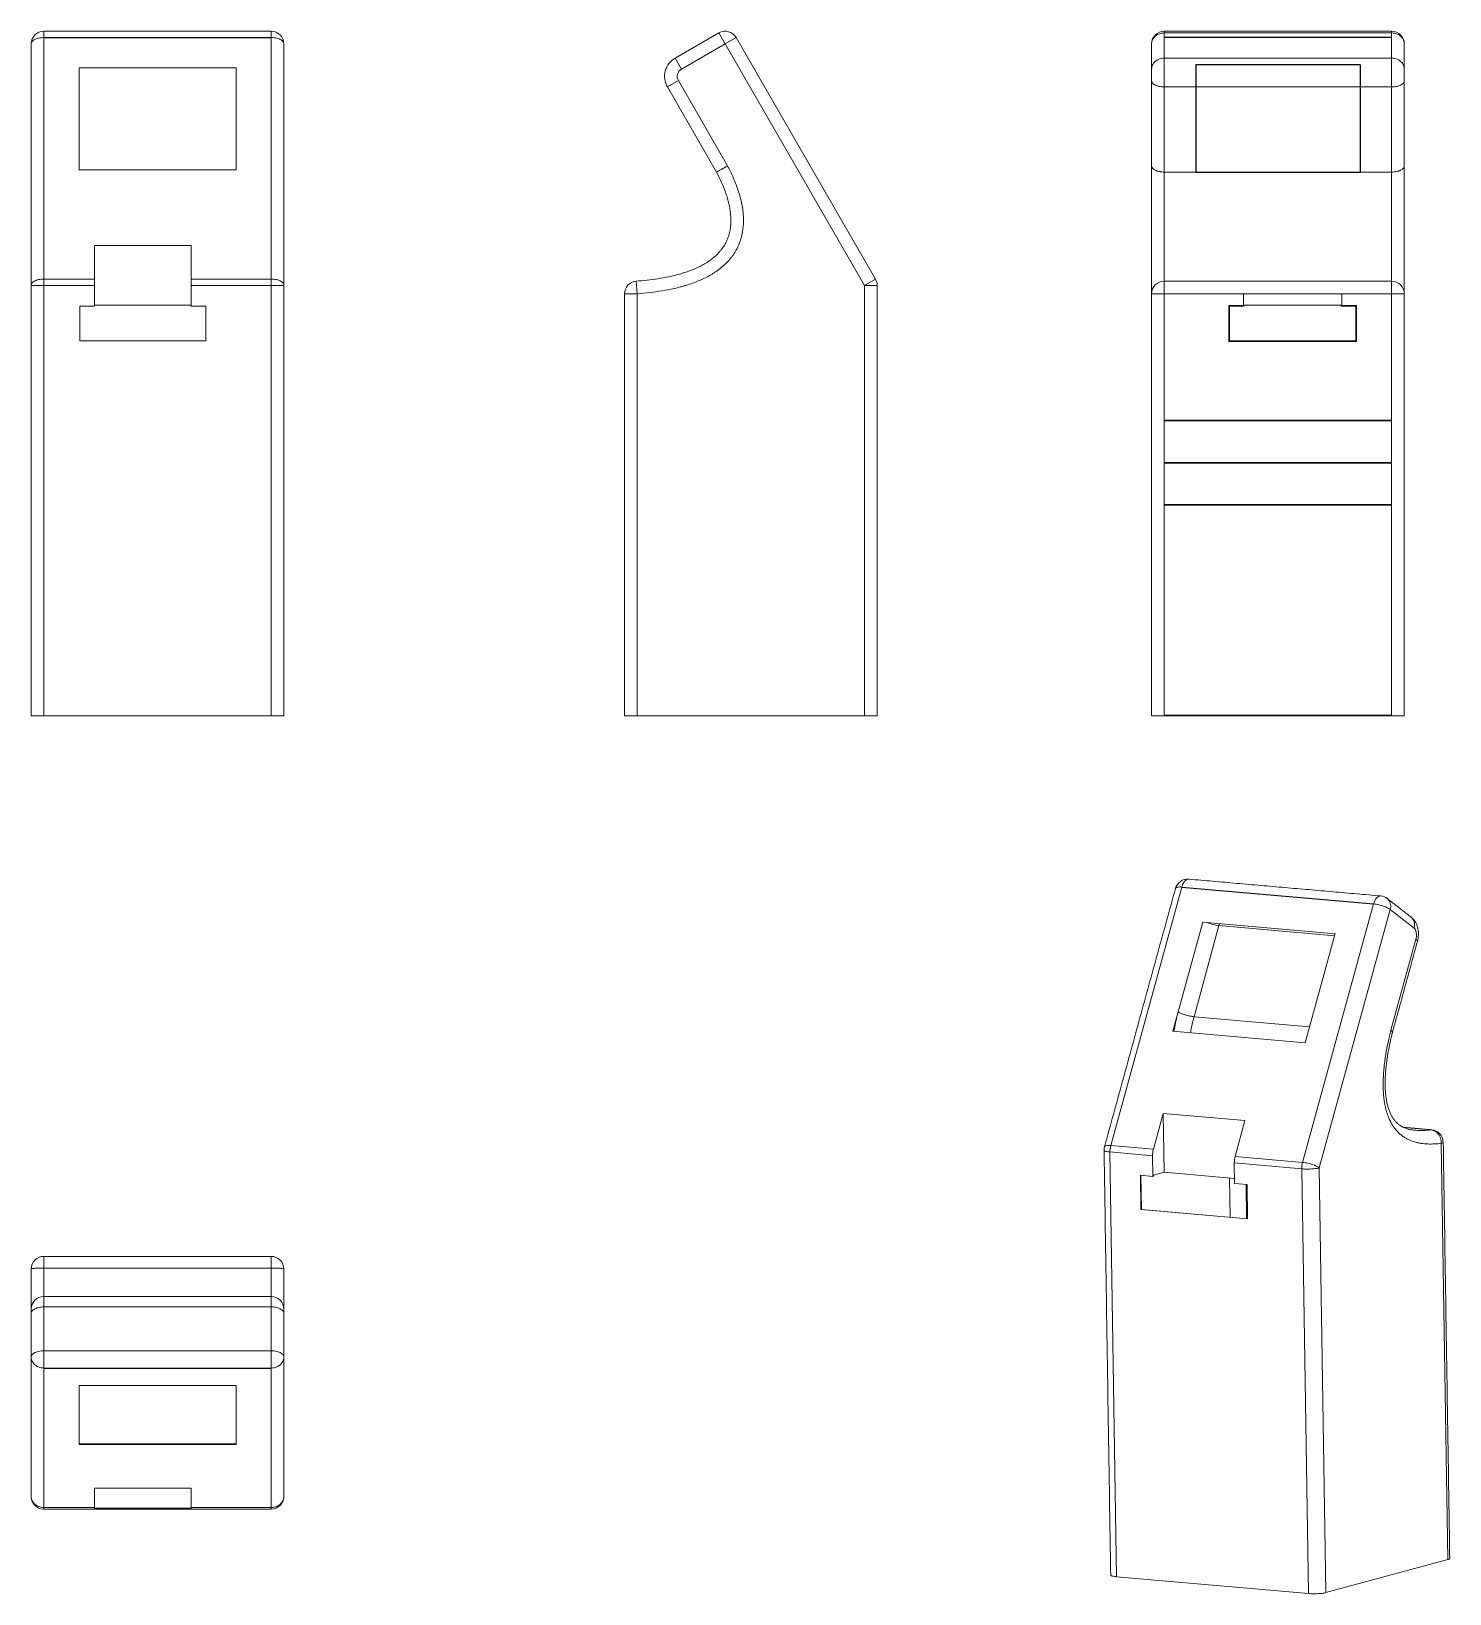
# Model space of a CAD drawing. Header units: millimetres. Extents: x 501 to 3870, y 794 to 4504.
import ezdxf

# ---------------------------------------------------------------- set-up
doc = ezdxf.new("R2010")
doc.units = ezdxf.units.MM

msp = doc.modelspace()

# ---------------------------------------------------------------- linework, layer by layer
at = {"color": 7, "linetype": 'Continuous', "lineweight": 15}
for p, q in [((531.4, 4488.6), (531.4, 4503.6)), ((1071.4, 4503.6), (1071.4, 4488.6)), ((2030.6, 4439.6), (2134.5, 4499.6)), ((2134.5, 4499.6), (2149.5, 4473.6)), ((3192.3, 4499.6), (3192.3, 4503.6)), ((3192.3, 4499.6), (3192.3, 4439.6)), ((3732.3, 4499.6), (3192.3, 4499.6)), ((3732.3, 4503.6), (3732.3, 4499.6)), ((3732.3, 4439.6), (3732.3, 4499.6)), ((501.4, 3900.3), (501.4, 4473.6)), ((531.4, 4488.6), (531.4, 3915.3)), ((1071.4, 4488.6), (531.4, 4488.6)), ((1071.4, 3915.3), (1071.4, 4488.6)), ((1101.4, 4473.6), (1101.4, 3900.3)), ((2149.5, 4473.6), (2045.6, 4413.6)), ((2175.5, 4488.6), (2149.5, 4473.6)), ((2480.5, 3900.3), (2149.5, 4473.6)), ((2175.5, 4488.6), (2506.5, 3915.3)), ((3162.3, 4413.6), (3162.3, 4473.6)), ((3762.3, 4473.6), (3762.3, 4413.6)), ((987.9, 4417.1), (614.9, 4417.1)), ((614.9, 4417.1), (614.9, 4174.6)), ((987.9, 4416.4), (614.9, 4416.4)), ((987.9, 4174.6), (987.9, 4417.1)), ((2030.6, 4439.6), (2045.6, 4413.6)), ((3192.3, 4439.6), (3192.3, 4371.3)), ((3192.3, 4439.6), (3732.3, 4439.6)), ((3732.3, 4371.3), (3732.3, 4439.6)), ((2012.3, 4371.3), (2038.3, 4386.3)), ((2038.3, 4386.3), (2155.2, 4183.8)), ((3162.3, 4386.3), (3162.3, 4413.6)), ((3162.3, 4183.8), (3162.3, 4386.3)), ((3762.3, 4413.6), (3762.3, 4386.3)), ((3762.3, 4386.3), (3762.3, 4183.8)), ((2128.9, 4169.3), (2012.3, 4371.3)), ((3732.3, 4371.3), (3192.3, 4371.3)), ((3192.3, 4371.3), (3192.3, 4169.3)), ((3732.3, 4169.3), (3732.3, 4371.3)), ((614.9, 4174.6), (987.9, 4174.6)), ((3732.3, 4169.3), (3192.3, 4169.3)), ((651.4, 3994.9), (881.4, 3994.9)), ((651.4, 3915.3), (651.4, 3994.9)), ((881.4, 3994.9), (881.4, 3915.3)), ((501.4, 3900.3), (531.4, 3900.3)), ((501.4, 2878.3), (501.4, 3900.3)), ((531.4, 3915.3), (531.4, 3900.3)), ((531.4, 3915.3), (651.4, 3915.3)), ((651.4, 3900.3), (531.4, 3900.3)), ((531.4, 3900.3), (531.4, 2878.3)), ((651.4, 3900.3), (651.4, 3915.3)), ((651.4, 3900.3), (651.4, 3850.7)), ((881.4, 3915.3), (881.4, 3900.3)), ((881.4, 3915.3), (1071.4, 3915.3)), ((1071.4, 3900.3), (881.4, 3900.3)), ((881.4, 3900.3), (881.4, 3850.7)), ((1071.4, 3900.3), (1071.4, 3915.3)), ((1071.4, 3900.3), (1101.4, 3900.3)), ((1071.4, 2878.3), (1071.4, 3900.3)), ((1101.4, 3900.3), (1101.4, 2878.3)), ((1938.1, 3910.1), (1940.5, 3880.2)), ((2506.5, 3915.3), (2480.5, 3900.3)), ((2480.5, 2878.3), (2480.5, 3900.3)), ((2480.5, 3900.3), (2510.5, 3900.3)), ((2510.5, 3900.3), (2510.5, 2878.3)), ((3192.3, 3880.2), (3192.3, 3910.1)), ((3192.3, 3910.1), (3732.3, 3910.1)), ((3732.3, 3910.1), (3732.3, 3880.2)), ((1910.5, 3880.2), (1940.5, 3880.2)), ((1910.5, 3579.8), (1910.5, 3880.2)), ((1940.5, 3880.2), (1940.5, 2878.3)), ((3162.3, 2878.3), (3162.3, 3880.2)), ((3162.3, 3880.2), (3192.3, 3880.2)), ((3192.3, 3880.2), (3192.3, 3579.8)), ((3732.3, 3880.2), (3192.3, 3880.2)), ((3380.8, 3880.2), (3380.8, 3853.3)), ((3613.8, 3880.2), (3613.8, 3853.3)), ((3732.3, 3880.2), (3762.3, 3880.2)), ((3732.3, 3579.8), (3732.3, 3880.2)), ((3762.3, 3880.2), (3762.3, 2878.3)), ((651.4, 3850.7), (616.4, 3850.7)), ((616.4, 3850.7), (616.4, 3768.3)), ((651.4, 3853.3), (881.4, 3853.3)), ((916.4, 3850.7), (881.4, 3850.7)), ((916.4, 3768.3), (916.4, 3850.7)), ((3345.8, 3852.2), (3345.8, 3766.8)), ((3380.8, 3852.2), (3345.8, 3852.2)), ((3347.3, 3850.7), (3347.3, 3768.3)), ((3382.3, 3850.7), (3347.3, 3850.7)), ((3613.8, 3853.3), (3380.8, 3853.3)), ((3380.8, 3852.2), (3380.8, 3853.3)), ((3382.3, 3850.7), (3382.3, 3853.3)), ((3612.3, 3853.3), (3612.3, 3850.7)), ((3647.3, 3850.7), (3612.3, 3850.7)), ((3613.8, 3853.3), (3613.8, 3852.2)), ((3648.8, 3852.2), (3613.8, 3852.2)), ((3647.3, 3768.3), (3647.3, 3850.7)), ((3648.8, 3766.8), (3648.8, 3852.2)), ((616.4, 3768.3), (916.4, 3768.3)), ((3345.8, 3766.8), (3648.8, 3766.8)), ((3347.3, 3768.3), (3647.3, 3768.3)), ((1910.5, 3579.8), (1910.5, 3578.3)), ((1910.5, 3479.8), (1910.5, 3578.3)), ((3192.3, 3579.8), (3192.3, 3578.3)), ((3192.3, 3579.8), (3732.3, 3579.8)), ((3192.3, 3578.3), (3192.3, 3479.8)), ((3192.3, 3578.3), (3732.3, 3578.3)), ((3732.3, 3579.8), (3732.3, 3578.3)), ((3732.3, 3479.8), (3732.3, 3578.3)), ((1910.5, 3479.8), (1910.5, 3478.3)), ((1910.5, 3379.8), (1910.5, 3478.3)), ((3192.3, 3479.8), (3192.3, 3478.3)), ((3192.3, 3479.8), (3732.3, 3479.8)), ((3192.3, 3478.3), (3192.3, 3379.8)), ((3192.3, 3478.3), (3732.3, 3478.3)), ((3732.3, 3479.8), (3732.3, 3478.3)), ((3732.3, 3379.8), (3732.3, 3478.3)), ((1910.5, 3379.8), (1910.5, 3378.3)), ((1910.5, 2879.8), (1910.5, 3378.3)), ((3192.3, 3379.8), (3192.3, 3378.3)), ((3192.3, 3379.8), (3732.3, 3379.8)), ((3192.3, 3378.3), (3732.3, 3378.3)), ((3192.3, 3378.3), (3192.3, 2879.8)), ((3732.3, 3379.8), (3732.3, 3378.3)), ((3732.3, 2879.8), (3732.3, 3378.3)), ((531.4, 2878.3), (501.4, 2878.3)), ((531.4, 2878.3), (1071.4, 2878.3)), ((1101.4, 2878.3), (1071.4, 2878.3)), ((1910.5, 2878.3), (1910.5, 2879.8)), ((1940.5, 2878.3), (1910.5, 2878.3)), ((1940.5, 2878.3), (2480.5, 2878.3)), ((2510.5, 2878.3), (2480.5, 2878.3)), ((3192.3, 2878.3), (3162.3, 2878.3)), ((3192.3, 2879.8), (3192.3, 2878.3)), ((3192.3, 2879.8), (3732.3, 2879.8)), ((3192.3, 2878.3), (3732.3, 2878.3)), ((3732.3, 2878.3), (3732.3, 2879.8)), ((3762.3, 2878.3), (3732.3, 2878.3)), ((3233.7, 2471.6), (3065.1, 1858)), ((3689.4, 2431.6), (3233.7, 2471.6)), ((3520.9, 1818), (3689.4, 2431.6)), ((3728.9, 2418.4), (3560.4, 1804.7)), ((3785.6, 2374.2), (3728.9, 2418.4)), ((3283.8, 2388.4), (3212.7, 2129.3)), ((3262.9, 2163.9), (3322.2, 2380)), ((3597.8, 2360.8), (3283.8, 2388.4)), ((3322.2, 2380), (3596.5, 2356)), ((3526.7, 2101.8), (3598, 2361.3)), ((3730.4, 2131.6), (3789.9, 2348.3)), ((3262.9, 2163.9), (3537.1, 2139.8)), ((3211.8, 2129.4), (3526.7, 2101.8)), ((3166.4, 1849.1), (3189.8, 1934.3)), ((3189.8, 1934.3), (3383.9, 1917.3)), ((3189.8, 1934.3), (3192, 1794.6)), ((3383.9, 1917.3), (3360.5, 1832.1)), ((3825.6, 1895.2), (3760.7, 1900.9)), ((3827.4, 1895.3), (3825.6, 1895.2)), ((3065.1, 1858), (3166.4, 1849.1)), ((3865.6, 874.7), (3850.1, 1863.2)), ((3164.5, 1833.7), (3063.2, 1842.6)), ((3063.2, 1842.6), (3079, 834.2)), ((3164.5, 1833.7), (3165.2, 1784.8)), ((3360.5, 1832.1), (3520.9, 1818)), ((3165.2, 1784.8), (3135.7, 1787.4)), ((3135.7, 1787.4), (3137, 1706.1)), ((3138, 1706.4), (3136.8, 1787.3)), ((3166.3, 1785.1), (3165.2, 1784.8)), ((3166.3, 1787.7), (3192, 1794.6)), ((3166.3, 1787.7), (3166.3, 1785.1)), ((3192, 1794.6), (3359.2, 1780)), ((3346.9, 1781), (3348.4, 1687.9)), ((3519, 1802.6), (3358.6, 1816.7)), ((3358.6, 1816.7), (3359.4, 1767.8)), ((3534.7, 794.3), (3519, 1802.6)), ((3560.4, 1804.7), (3576.1, 796.4)), ((3388.9, 1765.2), (3359.4, 1767.8)), ((3387.8, 1684.5), (3386.6, 1765.4)), ((3388.6, 1684.4), (3387.4, 1765.3)), ((3390.2, 1683.9), (3388.9, 1765.2)), ((3138, 1706.4), (3137, 1706.1)), ((3137, 1706.1), (3390.2, 1683.9)), ((3390.2, 1684.3), (3138, 1706.4)), ((531.4, 1567.1), (531.4, 1594.7)), ((531.4, 1594.7), (1071.4, 1594.7)), ((1071.4, 1567.1), (531.4, 1567.1)), ((1071.4, 1594.7), (1071.4, 1567.1)), ((531.4, 1499.6), (531.4, 1474.6)), ((1071.4, 1474.6), (1071.4, 1499.6)), ((501.4, 1459.6), (501.4, 1469.6)), ((501.4, 1355.7), (501.4, 1459.6)), ((531.4, 1474.6), (531.4, 1370.7)), ((1071.4, 1474.6), (531.4, 1474.6)), ((1071.4, 1370.7), (1071.4, 1474.6)), ((1101.4, 1469.6), (1101.4, 1459.6)), ((1101.4, 1459.6), (1101.4, 1355.7)), ((501.4, 1024.7), (501.4, 1355.7)), ((531.4, 1329.7), (531.4, 1370.7)), ((531.4, 1370.7), (1071.4, 1370.7)), ((1071.4, 1370.7), (1071.4, 1329.7)), ((1101.4, 1355.7), (1101.4, 1024.7)), ((1071.4, 1329.7), (531.4, 1329.7)), ((531.4, 1329.7), (531.4, 998.8)), ((1071.4, 998.8), (1071.4, 1329.7)), ((987.9, 1288.5), (614.9, 1288.5)), ((614.9, 1288.5), (614.9, 1148.5)), ((987.9, 1148.5), (987.9, 1288.5)), ((614.9, 1149.8), (987.9, 1149.8)), ((614.9, 1148.5), (987.9, 1148.5)), ((651.4, 998.8), (651.4, 1044.7)), ((651.4, 1044.7), (881.4, 1044.7)), ((881.4, 1044.7), (881.4, 998.8)), ((531.4, 998.8), (651.4, 998.8)), ((531.4, 998.8), (531.4, 994.7)), ((651.4, 994.7), (531.4, 994.7)), ((651.4, 994.7), (651.4, 998.8)), ((881.4, 996.7), (651.4, 996.7)), ((651.4, 994.7), (881.4, 994.7)), ((881.4, 998.8), (1071.4, 998.8)), ((881.4, 998.8), (881.4, 994.7)), ((1071.4, 994.7), (881.4, 994.7)), ((1071.4, 994.7), (1071.4, 998.8)), ((3576.1, 796.4), (3865.6, 874.7)), ((3079, 834.2), (3534.7, 794.3))]:
    msp.add_line(p, q, dxfattribs=at)
at = {"color": 7, "linetype": 'Continuous'}
for p, q in [((531.4, 4488.6), (1071.4, 4488.6)), ((3732.3, 4488.6), (3192.3, 4488.6)), ((3657.3, 4423.6), (3267.3, 4423.6)), ((3267.3, 4423.6), (3267.3, 4168.1)), ((3657.3, 4423.6), (3657.3, 4168.1)), ((3657.3, 4168.1), (3267.3, 4168.1)), ((3233.7, 2471.6), (3689.4, 2431.6)), ((531.4, 1329.7), (1071.4, 1329.7))]:
    msp.add_line(p, q, dxfattribs=at)
at = {"color": 7, "linetype": 'Continuous', "lineweight": 15, "flags": 128}
for points in [[(3162.3, 4473.6), (3162.5, 4476.5), (3163, 4479.4), (3163.9, 4482.2), (3165.2, 4484.8), (3166.9, 4487.4), (3168.8, 4489.8), (3171, 4491.9), (3173.6, 4493.9), (3176.3, 4495.6), (3179.2, 4497), (3182.4, 4498.1), (3185.6, 4498.9), (3188.9, 4499.4), (3192.3, 4499.6)], [(3732.3, 4499.6), (3735.6, 4499.4), (3738.9, 4498.9), (3742.2, 4498.1), (3745.3, 4497), (3748.2, 4495.6), (3751, 4493.9), (3753.5, 4491.9), (3755.7, 4489.8), (3757.7, 4487.4), (3759.3, 4484.8), (3760.6, 4482.2), (3761.5, 4479.4), (3762.1, 4476.5), (3762.3, 4473.6)], [(531.4, 4488.6), (528, 4488.5), (524.7, 4488.2), (521.5, 4487.7), (518.4, 4487.1), (515.4, 4486.3), (512.7, 4485.3), (510.2, 4484.2), (507.9, 4482.9), (506, 4481.6), (504.4, 4480.1), (503.1, 4478.5), (502.1, 4476.9), (501.6, 4475.3), (501.4, 4473.6)], [(1101.4, 4473.6), (1101.2, 4475.3), (1100.6, 4476.9), (1099.7, 4478.5), (1098.4, 4480.1), (1096.8, 4481.6), (1094.8, 4482.9), (1092.6, 4484.2), (1090.1, 4485.3), (1087.4, 4486.3), (1084.4, 4487.1), (1081.3, 4487.7), (1078.1, 4488.2), (1074.8, 4488.5), (1071.4, 4488.6)], [(3162.3, 4413.6), (3162.5, 4416.5), (3163, 4419.4), (3163.9, 4422.2), (3165.2, 4424.8), (3166.9, 4427.4), (3168.8, 4429.8), (3171, 4431.9), (3173.6, 4433.9), (3176.3, 4435.6), (3179.2, 4437), (3182.4, 4438.1), (3185.6, 4438.9), (3188.9, 4439.4), (3192.3, 4439.6)], [(3732.3, 4439.6), (3735.6, 4439.4), (3738.9, 4438.9), (3742.2, 4438.1), (3745.3, 4437), (3748.2, 4435.6), (3751, 4433.9), (3753.5, 4431.9), (3755.7, 4429.8), (3757.7, 4427.4), (3759.3, 4424.8), (3760.6, 4422.2), (3761.5, 4419.4), (3762.1, 4416.5), (3762.3, 4413.6)], [(3162.3, 4386.3), (3162.5, 4384.6), (3163, 4382.9), (3163.9, 4381.3), (3165.2, 4379.7), (3166.9, 4378.3), (3168.8, 4376.9), (3171, 4375.6), (3173.6, 4374.5), (3176.3, 4373.6), (3179.2, 4372.7), (3182.4, 4372.1), (3185.6, 4371.6), (3188.9, 4371.3), (3192.3, 4371.3)], [(3732.3, 4371.3), (3735.6, 4371.3), (3738.9, 4371.6), (3742.2, 4372.1), (3745.3, 4372.7), (3748.2, 4373.6), (3751, 4374.5), (3753.5, 4375.6), (3755.7, 4376.9), (3757.7, 4378.3), (3759.3, 4379.7), (3760.6, 4381.3), (3761.5, 4382.9), (3762.1, 4384.6), (3762.3, 4386.3)], [(531.4, 3915.3), (528, 3915.2), (524.7, 3914.9), (521.5, 3914.5), (518.4, 3913.8), (515.4, 3913), (512.7, 3912), (510.2, 3910.9), (507.9, 3909.6), (506, 3908.3), (504.4, 3906.8), (503.1, 3905.3), (502.1, 3903.6), (501.6, 3902), (501.4, 3900.3)], [(1101.4, 3900.3), (1101.2, 3902), (1100.6, 3903.6), (1099.7, 3905.3), (1098.4, 3906.8), (1096.8, 3908.3), (1094.8, 3909.6), (1092.6, 3910.9), (1090.1, 3912), (1087.4, 3913), (1084.4, 3913.8), (1081.3, 3914.5), (1078.1, 3914.9), (1074.8, 3915.2), (1071.4, 3915.3)], [(3233.7, 2471.6), (3234.6, 2474.6), (3235.7, 2477.5), (3237, 2480.1), (3238.4, 2482.5), (3239.9, 2484.7), (3241.5, 2486.5), (3243.2, 2488), (3245, 2489.2), (3246.7, 2490), (3248.6, 2490.4), (3250.3, 2490.4), (3250.4, 2490.4)], [(3233.7, 2471.6), (3230.9, 2471.8), (3228.4, 2471.8), (3226.1, 2471.7), (3224.1, 2471.4), (3222.4, 2471.1), (3221, 2470.6), (3219.9, 2469.9), (3219.2, 2469.2), (3218.9, 2468.5)], [(3706.2, 2450.5), (3706.1, 2450.5), (3704.3, 2450.4), (3702.5, 2450), (3700.7, 2449.2), (3699, 2448), (3697.3, 2446.5), (3695.7, 2444.7), (3694.2, 2442.6), (3692.8, 2440.2), (3691.5, 2437.5), (3690.4, 2434.7), (3689.4, 2431.6)], [(3728.9, 2418.4), (3727.2, 2419.6), (3725.1, 2420.9), (3722.8, 2422.1), (3720.3, 2423.4), (3717.5, 2424.6), (3714.6, 2425.7), (3711.5, 2426.8), (3708.3, 2427.8), (3705.1, 2428.7), (3701.8, 2429.6), (3698.6, 2430.3), (3695.4, 2430.8), (3692.4, 2431.3), (3689.4, 2431.6)], [(3728.9, 2418.4), (3729.6, 2421.5), (3730, 2424.6), (3730, 2427.7), (3729.7, 2430.6), (3729.1, 2433.5), (3728.2, 2436.2), (3726.9, 2438.7), (3725.4, 2440.9), (3723.5, 2442.9), (3722, 2444.2)], [(3322.2, 2380), (3323.2, 2384), (3323.4, 2384.9)], [(3785.6, 2374.2), (3786.3, 2377.4), (3786.6, 2380.5), (3786.7, 2383.5), (3786.4, 2386.5), (3785.7, 2389.4), (3784.8, 2392), (3783.5, 2394.5), (3782, 2396.8), (3780.2, 2398.8), (3778.7, 2400.1)], [(3789.9, 2348.3), (3790.5, 2351), (3791, 2353.8), (3791.2, 2356.7), (3791.2, 2359.5), (3790.9, 2362.3), (3790.5, 2364.9), (3789.9, 2367.3), (3789, 2369.5), (3788, 2371.4), (3786.8, 2373), (3785.6, 2374.2)], [(3789.9, 2348.3), (3791.3, 2347.1), (3792.4, 2345.9), (3793.2, 2344.8), (3793.5, 2343.8), (3793.6, 2342.8), (3793.5, 2342.6)], [(3850.1, 1863.2), (3850.1, 1866.5), (3849.7, 1869.9), (3849, 1873.2), (3848, 1876.3), (3846.7, 1879.4), (3845.1, 1882.3), (3843.3, 1884.9), (3841.2, 1887.4), (3839, 1889.5), (3836.5, 1891.3), (3833.9, 1892.8), (3831.2, 1894), (3828.5, 1894.8), (3825.6, 1895.2)], [(3065.1, 1858), (3062.3, 1858.1), (3059.8, 1858.2), (3057.5, 1858.1), (3055.5, 1857.8), (3053.8, 1857.5), (3052.4, 1856.9), (3051.3, 1856.3), (3050.6, 1855.5), (3050.3, 1854.9)], [(3850.1, 1863.2), (3851.8, 1863.7), (3853.1, 1864.2), (3854, 1864.7), (3854.6, 1865.3), (3854.8, 1865.8), (3854.8, 1865.9)], [(3049.3, 1846.5), (3049.4, 1846), (3050, 1845.4), (3050.9, 1844.9), (3052.2, 1844.4), (3053.8, 1844), (3055.7, 1843.6), (3057.9, 1843.2), (3060.4, 1842.9), (3063.2, 1842.6)], [(3560.4, 1804.7), (3558.6, 1806), (3556.6, 1807.3), (3554.3, 1808.5), (3551.7, 1809.8), (3548.9, 1811), (3546, 1812.1), (3542.9, 1813.2), (3539.8, 1814.2), (3536.5, 1815.1), (3533.3, 1815.9), (3530, 1816.6), (3526.9, 1817.2), (3523.8, 1817.7), (3520.9, 1818)], [(3519, 1802.6), (3521.9, 1802.4), (3525, 1802.2), (3528.2, 1802.1), (3531.5, 1802.1), (3534.9, 1802.1), (3538.3, 1802.2), (3541.6, 1802.3), (3544.8, 1802.5), (3547.9, 1802.8), (3550.9, 1803.1), (3553.6, 1803.4), (3556.1, 1803.8), (3558.4, 1804.3), (3560.4, 1804.7)], [(531.4, 1567.1), (528, 1567.1), (524.7, 1567.1), (521.5, 1567), (518.4, 1566.9), (515.4, 1566.8), (512.7, 1566.6), (510.2, 1566.4), (507.9, 1566.2), (506, 1566), (504.4, 1565.8), (503.1, 1565.5), (502.1, 1565.3), (501.6, 1565), (501.4, 1564.7)], [(1101.4, 1564.7), (1101.2, 1565), (1100.6, 1565.3), (1099.7, 1565.5), (1098.4, 1565.8), (1096.8, 1566), (1094.8, 1566.2), (1092.6, 1566.4), (1090.1, 1566.6), (1087.4, 1566.8), (1084.4, 1566.9), (1081.3, 1567), (1078.1, 1567.1), (1074.8, 1567.1), (1071.4, 1567.1)], [(531.4, 1474.6), (528, 1474.6), (524.7, 1474.3), (521.5, 1473.8), (518.4, 1473.2), (515.4, 1472.3), (512.7, 1471.4), (510.2, 1470.3), (507.9, 1469), (506, 1467.6), (504.4, 1466.2), (503.1, 1464.6), (502.1, 1463), (501.6, 1461.3), (501.4, 1459.6)], [(1101.4, 1459.6), (1101.2, 1461.3), (1100.6, 1463), (1099.7, 1464.6), (1098.4, 1466.2), (1096.8, 1467.6), (1094.8, 1469), (1092.6, 1470.3), (1090.1, 1471.4), (1087.4, 1472.3), (1084.4, 1473.2), (1081.3, 1473.8), (1078.1, 1474.3), (1074.8, 1474.6), (1071.4, 1474.6)], [(531.4, 1370.7), (528, 1370.6), (524.7, 1370.3), (521.5, 1369.9), (518.4, 1369.2), (515.4, 1368.4), (512.7, 1367.4), (510.2, 1366.3), (507.9, 1365.1), (506, 1363.7), (504.4, 1362.2), (503.1, 1360.7), (502.1, 1359.1), (501.6, 1357.4), (501.4, 1355.7)], [(531.4, 1329.7), (528, 1329.9), (524.7, 1330.4), (521.5, 1331.2), (518.4, 1332.3), (515.4, 1333.7), (512.7, 1335.4), (510.2, 1337.4), (507.9, 1339.5), (506, 1341.9), (504.4, 1344.4), (503.1, 1347.1), (502.1, 1349.9), (501.6, 1352.8), (501.4, 1355.7)], [(1101.4, 1355.7), (1101.2, 1357.4), (1100.6, 1359.1), (1099.7, 1360.7), (1098.4, 1362.2), (1096.8, 1363.7), (1094.8, 1365.1), (1092.6, 1366.3), (1090.1, 1367.4), (1087.4, 1368.4), (1084.4, 1369.2), (1081.3, 1369.9), (1078.1, 1370.3), (1074.8, 1370.6), (1071.4, 1370.7)], [(1101.4, 1355.7), (1101.2, 1352.8), (1100.6, 1349.9), (1099.7, 1347.1), (1098.4, 1344.4), (1096.8, 1341.9), (1094.8, 1339.5), (1092.6, 1337.4), (1090.1, 1335.4), (1087.4, 1333.7), (1084.4, 1332.3), (1081.3, 1331.2), (1078.1, 1330.4), (1074.8, 1329.9), (1071.4, 1329.7)], [(531.4, 998.8), (528, 998.9), (524.7, 999.4), (521.5, 1000.2), (518.4, 1001.3), (515.4, 1002.7), (512.7, 1004.4), (510.2, 1006.4), (507.9, 1008.5), (506, 1010.9), (504.4, 1013.5), (503.1, 1016.2), (502.1, 1019), (501.6, 1021.8), (501.4, 1024.7)], [(1101.4, 1024.7), (1101.2, 1021.8), (1100.6, 1019), (1099.7, 1016.2), (1098.4, 1013.5), (1096.8, 1010.9), (1094.8, 1008.5), (1092.6, 1006.4), (1090.1, 1004.4), (1087.4, 1002.7), (1084.4, 1001.3), (1081.3, 1000.2), (1078.1, 999.4), (1074.8, 998.9), (1071.4, 998.8)], [(3870.3, 877.4), (3870.3, 877.3), (3870.1, 876.8), (3869.5, 876.3), (3868.6, 875.7), (3867.2, 875.2), (3865.6, 874.7)], [(3079, 834.2), (3076.2, 834.5), (3073.7, 834.8), (3071.5, 835.2), (3069.6, 835.6), (3067.9, 836.1), (3066.7, 836.6), (3065.8, 837.1), (3065.2, 837.6), (3065, 838.1)], [(3576.1, 796.4), (3574.2, 795.9), (3571.9, 795.5), (3569.4, 795.1), (3566.7, 794.7), (3563.7, 794.4), (3560.6, 794.2), (3557.4, 794), (3554, 793.8), (3550.7, 793.8), (3547.3, 793.8), (3544, 793.8), (3540.8, 793.9), (3537.7, 794.1), (3534.7, 794.3)]]:
    msp.add_lwpolyline(points, dxfattribs=at)
at = {"color": 7, "linetype": 'Continuous', "lineweight": 15}
for centre, radius, start, end in [((531.4, 4473.6), 30, 90, 180), ((1071.4, 4473.6), 30, 0, 90), ((2149.5, 4473.6), 30, 30, 120), ((3192.3, 4473.6), 30, 90, 180), ((3732.3, 4473.6), 30, 0, 90), ((2055.6, 4396.3), 50, 120, 210), ((2055.6, 4396.3), 20, 120, 210), ((1940.5, 3880.2), 30, 94.5471, 180), ((2480.5, 3900.3), 30, 0, 30), ((3192.2, 3880.1), 30, 89.9098, 179.9095), ((3732.3, 3880.1), 30, 0.0905, 90.0902), ((3247.8, 2460.5), 30, 84.9893, 164.6394), ((3703.6, 2420.6), 30, 52.0705, 84.9893), ((3331.7, 2474.2), 94.6, 246.352, 264.2549), ((3824.8, 1865.4), 30, 0.897, 84.9893), ((3118.6, 1843.5), 55.4, 164.8311, 180.9195), ((3079.3, 1846.9), 30, 164.6394, 180.897), ((3219.8, 1834.6), 55.4, 164.8311, 180.9195), ((3414, 1817.6), 55.4, 164.8311, 180.9195), ((3574.3, 1803.5), 55.4, 164.8311, 180.9195), ((531.4, 1564.7), 30, 90, 180), ((1071.4, 1564.7), 30, 0, 90), ((531.4, 1469.6), 30, 90, 180), ((1071.4, 1469.6), 30, 0, 90), ((531.4, 1024.7), 30, 180, 270), ((1071.4, 1024.7), 30, 270, 0)]:
    msp.add_arc(centre, radius, start, end, dxfattribs=at)
for points in [[(1071.4, 4503.6), (531.4, 4503.6)], [(3732.3, 4503.6), (3192.3, 4503.6)], [(3706.2, 2450.5), (3250.4, 2490.4)], [(3218.9, 2468.5), (3050.3, 1854.9)], [(3778.7, 2400.1), (3722, 2444.2)], [(3734.1, 2126.2), (3793.5, 2342.6)], [(3827.4, 1895.3), (3760.2, 1901.2)], [(3870.3, 877.4), (3854.8, 1865.9)], [(3049.3, 1846.5), (3065, 838.1)], [(1071.4, 1499.6), (531.4, 1499.6)]]:
    msp.add_open_spline(points, degree=1, dxfattribs=at)
for points, knots in [([(1938.1, 3910.1), (1946.8, 3910.8), (1955.4, 3911.6), (1972.7, 3913.6), (1981.2, 3914.7), (1998.3, 3917.4), (2006.9, 3919), (2023.8, 3922.6), (2032.2, 3924.6), (2042.7, 3927.5), (2044.8, 3928.1), (2049, 3929.4), (2051.1, 3930), (2057.3, 3932), (2061.4, 3933.4), (2073.5, 3937.9), (2081.5, 3941.3), (2093.1, 3947.1), (2097, 3949.2), (2102.6, 3952.5), (2104.5, 3953.6), (2108.2, 3956), (2110, 3957.2), (2115.3, 3960.9), (2118.8, 3963.5), (2125.4, 3969.1), (2128.6, 3972), (2133.2, 3976.7), (2134.6, 3978.3), (2136.8, 3980.7), (2137.5, 3981.6), (2138.9, 3983.3), (2139.6, 3984.1), (2142.9, 3988.4), (2145.4, 3992), (2149.9, 3999.4), (2151.9, 4003.3), (2154.5, 4009.3), (2155.3, 4011.4), (2156.8, 4015.5), (2157.5, 4017.5), (2160.6, 4027.9), (2162.1, 4036.5), (2162.8, 4047.4), (2162.9, 4049.6), (2163, 4054), (2163, 4056.2), (2162.8, 4062.7), (2162.5, 4067), (2161.6, 4075.6), (2160.9, 4079.8), (2159.4, 4088.3), (2158.5, 4092.6), (2156.9, 4098.9), (2156.4, 4101.1), (2155.2, 4105.3), (2154.6, 4107.3), (2152.7, 4113.6), (2151.3, 4117.7), (2147, 4129.9), (2143.7, 4138), (2136.7, 4153.8), (2132.9, 4161.6), (2128.9, 4169.3)], [0, 0, 0, 0, 0.0625, 0.0625, 0.125, 0.125, 0.1875, 0.1875, 0.25, 0.25, 0.265625, 0.265625, 0.28125, 0.28125, 0.3125, 0.3125, 0.375, 0.375, 0.40625, 0.40625, 0.421875, 0.421875, 0.4375, 0.4375, 0.46875, 0.46875, 0.5, 0.5, 0.515625, 0.515625, 0.523438, 0.523438, 0.53125, 0.53125, 0.5625, 0.5625, 0.59375, 0.59375, 0.609375, 0.609375, 0.625, 0.625, 0.6875, 0.6875, 0.703125, 0.703125, 0.71875, 0.71875, 0.75, 0.75, 0.78125, 0.78125, 0.8125, 0.8125, 0.828125, 0.828125, 0.84375, 0.84375, 0.875, 0.875, 0.9375, 0.9375, 1, 1, 1, 1]), ([(2155.2, 4183.8), (2155.8, 4182.7), (2156.3, 4181.5), (2157.5, 4179.3), (2158, 4178.2), (2159.7, 4174.9), (2160.8, 4172.7), (2164, 4166), (2166.1, 4161.5), (2172.1, 4147.9), (2175.8, 4138.7), (2180.7, 4124.6), (2182.2, 4119.9), (2184.3, 4112.7), (2184.9, 4110.3), (2186.2, 4105.5), (2186.8, 4103.1), (2189.6, 4091), (2191.3, 4081.2), (2192.6, 4066.5), (2192.9, 4061.5), (2193, 4054.1), (2193, 4051.6), (2192.9, 4047.8), (2192.8, 4046.6), (2192.7, 4044.1), (2192.6, 4042.9), (2191.7, 4031.6), (2190, 4021.9), (2186.6, 4009.9), (2185.8, 4007.6), (2184.6, 4004), (2184.2, 4002.9), (2183.3, 4000.5), (2182.8, 3999.4), (2180.4, 3993.6), (2178.3, 3989.1), (2173.5, 3980.4), (2170.9, 3976.2), (2166.6, 3970.1), (2165.1, 3968.1), (2162.8, 3965.1), (2162, 3964.1), (2160.4, 3962.2), (2159.6, 3961.3), (2155.5, 3956.5), (2152.1, 3953), (2144.8, 3946.2), (2141.1, 3943), (2133.3, 3936.9), (2129.3, 3934), (2123.1, 3929.9), (2120.9, 3928.5), (2116.7, 3925.9), (2114.5, 3924.7), (2108, 3921), (2103.6, 3918.8), (2094.7, 3914.5), (2090.1, 3912.5), (2076.4, 3906.8), (2067.1, 3903.5), (2055.2, 3899.9), (2052.8, 3899.2), (2048, 3897.8), (2045.6, 3897.2), (2038.4, 3895.3), (2033.6, 3894.1), (2019.1, 3890.8), (2009.3, 3888.9), (1989.8, 3885.6), (1980, 3884.3), (1960.3, 3881.9), (1950.4, 3881), (1940.5, 3880.2)], [0, 0, 0, 0, 0.007812, 0.007812, 0.015625, 0.015625, 0.03125, 0.03125, 0.0625, 0.0625, 0.125, 0.125, 0.15625, 0.15625, 0.171875, 0.171875, 0.1875, 0.1875, 0.25, 0.25, 0.28125, 0.28125, 0.296875, 0.296875, 0.304687, 0.304687, 0.3125, 0.3125, 0.375, 0.375, 0.390625, 0.390625, 0.398437, 0.398437, 0.40625, 0.40625, 0.4375, 0.4375, 0.46875, 0.46875, 0.484375, 0.484375, 0.492187, 0.492187, 0.5, 0.5, 0.53125, 0.53125, 0.5625, 0.5625, 0.59375, 0.59375, 0.609375, 0.609375, 0.625, 0.625, 0.65625, 0.65625, 0.6875, 0.6875, 0.75, 0.75, 0.765625, 0.765625, 0.78125, 0.78125, 0.8125, 0.8125, 0.875, 0.875, 0.9375, 0.9375, 1, 1, 1, 1]), ([(2128.9, 4169.3), (2128.9, 4169.3), (2129, 4169.4), (2129.5, 4169.7), (2129.8, 4169.8), (2130.3, 4170.1), (2130.6, 4170.3), (2131.5, 4170.8), (2132.3, 4171.2), (2133.5, 4171.9), (2133.8, 4172), (2134.3, 4172.3), (2134.6, 4172.5), (2135.4, 4172.9), (2136, 4173.2), (2137.8, 4174.2), (2139.1, 4174.9), (2140.9, 4175.9), (2141.3, 4176.1), (2142, 4176.5), (2142.4, 4176.7), (2143.5, 4177.4), (2145.1, 4178.2), (2146.7, 4179.1), (2147.9, 4179.8), (2148.4, 4180), (2149.2, 4180.5), (2149.6, 4180.7), (2150.9, 4181.4), (2151.7, 4181.9), (2153, 4182.6), (2153.5, 4182.8), (2154.1, 4183.2), (2154.3, 4183.3), (2154.8, 4183.5), (2155, 4183.6), (2155.2, 4183.8)], [0, 0, 0, 0, 0.125, 0.125, 0.1875, 0.1875, 0.25, 0.25, 0.375, 0.375, 0.40625, 0.40625, 0.4375, 0.4375, 0.5, 0.5, 0.625, 0.625, 0.65625, 0.65625, 0.6875, 0.6875, 0.75, 0.8125, 0.8125, 0.84375, 0.84375, 0.875, 0.875, 0.9375, 0.9375, 0.96875, 0.96875, 0.984375, 0.984375, 1, 1, 1, 1]), ([(3162.3, 3880.2), (3162.3, 3881), (3162.3, 3881.9), (3162.3, 3884.3), (3162.3, 3885.6), (3162.3, 3888.9), (3162.3, 3890.8), (3162.3, 3894.1), (3162.3, 3895.3), (3162.3, 3897.2), (3162.3, 3897.8), (3162.3, 3899.2), (3162.3, 3899.9), (3162.3, 3903.5), (3162.3, 3906.8), (3162.3, 3912.5), (3162.3, 3914.5), (3162.3, 3918.8), (3162.3, 3921), (3162.3, 3924.7), (3162.3, 3925.9), (3162.3, 3928.5), (3162.3, 3929.9), (3162.3, 3934), (3162.3, 3936.9), (3162.3, 3943), (3162.3, 3946.2), (3162.3, 3953), (3162.3, 3956.5), (3162.3, 3961.3), (3162.3, 3962.2), (3162.3, 3964.1), (3162.3, 3965.1), (3162.3, 3968.1), (3162.3, 3970.1), (3162.3, 3976.2), (3162.3, 3980.4), (3162.3, 3989.1), (3162.3, 3993.6), (3162.3, 3999.4), (3162.3, 4000.5), (3162.3, 4002.9), (3162.3, 4004), (3162.3, 4007.6), (3162.3, 4009.9), (3162.3, 4021.9), (3162.3, 4031.6), (3162.3, 4042.9), (3162.3, 4044.1), (3162.3, 4046.6), (3162.3, 4047.8), (3162.3, 4051.6), (3162.3, 4054.1), (3162.3, 4061.5), (3162.3, 4066.5), (3162.3, 4081.2), (3162.3, 4091), (3162.3, 4103.1), (3162.3, 4105.5), (3162.3, 4110.3), (3162.3, 4112.7), (3162.3, 4119.9), (3162.3, 4124.6), (3162.3, 4138.7), (3162.3, 4147.9), (3162.3, 4161.5), (3162.3, 4166), (3162.3, 4172.7), (3162.3, 4174.9), (3162.3, 4178.2), (3162.3, 4179.3), (3162.3, 4181.5), (3162.3, 4182.7), (3162.3, 4183.8)], [0, 0, 0, 0, 0.0625, 0.0625, 0.125, 0.125, 0.1875, 0.1875, 0.21875, 0.21875, 0.234375, 0.234375, 0.25, 0.25, 0.3125, 0.3125, 0.34375, 0.34375, 0.375, 0.375, 0.390625, 0.390625, 0.40625, 0.40625, 0.4375, 0.4375, 0.46875, 0.46875, 0.5, 0.5, 0.507813, 0.507813, 0.515625, 0.515625, 0.53125, 0.53125, 0.5625, 0.5625, 0.59375, 0.59375, 0.601563, 0.601563, 0.609375, 0.609375, 0.625, 0.625, 0.6875, 0.6875, 0.695313, 0.695313, 0.703125, 0.703125, 0.71875, 0.71875, 0.75, 0.75, 0.8125, 0.8125, 0.828125, 0.828125, 0.84375, 0.84375, 0.875, 0.875, 0.9375, 0.9375, 0.96875, 0.96875, 0.984375, 0.984375, 0.992188, 0.992188, 1, 1, 1, 1]), ([(3192.3, 4169.3), (3190.3, 4169.3), (3188.3, 4169.4), (3185.5, 4169.7), (3184.5, 4169.8), (3182.6, 4170.1), (3181.7, 4170.3), (3179, 4170.8), (3177.2, 4171.2), (3175.2, 4171.9), (3174.8, 4172), (3174, 4172.3), (3173.6, 4172.5), (3172.5, 4172.9), (3171.7, 4173.2), (3169.7, 4174.2), (3168.4, 4174.9), (3167.1, 4175.9), (3166.8, 4176.1), (3166.3, 4176.5), (3166, 4176.7), (3165.3, 4177.4), (3164.5, 4178.2), (3163.9, 4179.1), (3163.4, 4179.8), (3163.3, 4180), (3163, 4180.5), (3162.9, 4180.7), (3162.6, 4181.4), (3162.5, 4181.9), (3162.4, 4182.6), (3162.3, 4182.8), (3162.3, 4183.2), (3162.3, 4183.3), (3162.3, 4183.5), (3162.3, 4183.6), (3162.3, 4183.8)], [0, 0, 0, 0, 0.125, 0.125, 0.1875, 0.1875, 0.25, 0.25, 0.375, 0.375, 0.40625, 0.40625, 0.4375, 0.4375, 0.5, 0.5, 0.625, 0.625, 0.65625, 0.65625, 0.6875, 0.6875, 0.75, 0.8125, 0.8125, 0.84375, 0.84375, 0.875, 0.875, 0.9375, 0.9375, 0.96875, 0.96875, 0.984375, 0.984375, 1, 1, 1, 1]), ([(3192.3, 4169.3), (3192.3, 4161.6), (3192.3, 4153.8), (3192.3, 4138), (3192.3, 4129.9), (3192.3, 4117.7), (3192.3, 4113.6), (3192.3, 4107.3), (3192.3, 4105.3), (3192.3, 4101.1), (3192.3, 4098.9), (3192.3, 4092.6), (3192.3, 4088.3), (3192.3, 4079.8), (3192.3, 4075.6), (3192.3, 4067), (3192.3, 4062.7), (3192.3, 4056.2), (3192.3, 4054), (3192.3, 4049.6), (3192.3, 4047.4), (3192.3, 4036.5), (3192.3, 4027.9), (3192.3, 4017.5), (3192.3, 4015.5), (3192.3, 4011.4), (3192.3, 4009.3), (3192.3, 4003.3), (3192.3, 3999.4), (3192.3, 3992), (3192.3, 3988.4), (3192.3, 3984.1), (3192.3, 3983.3), (3192.3, 3981.6), (3192.3, 3980.7), (3192.3, 3978.3), (3192.3, 3976.7), (3192.3, 3972), (3192.3, 3969.1), (3192.3, 3963.5), (3192.3, 3960.9), (3192.3, 3957.2), (3192.3, 3956), (3192.3, 3953.6), (3192.3, 3952.5), (3192.3, 3949.2), (3192.3, 3947.1), (3192.3, 3941.3), (3192.3, 3937.9), (3192.3, 3933.4), (3192.3, 3932), (3192.3, 3930), (3192.3, 3929.4), (3192.3, 3928.1), (3192.3, 3927.5), (3192.3, 3924.6), (3192.3, 3922.6), (3192.3, 3919), (3192.3, 3917.4), (3192.3, 3914.7), (3192.3, 3913.6), (3192.3, 3911.6), (3192.3, 3910.8), (3192.3, 3910.1)], [0, 0, 0, 0, 0.0625, 0.0625, 0.125, 0.125, 0.15625, 0.15625, 0.171875, 0.171875, 0.1875, 0.1875, 0.21875, 0.21875, 0.25, 0.25, 0.28125, 0.28125, 0.296875, 0.296875, 0.3125, 0.3125, 0.375, 0.375, 0.390625, 0.390625, 0.40625, 0.40625, 0.4375, 0.4375, 0.46875, 0.46875, 0.476562, 0.476562, 0.484375, 0.484375, 0.5, 0.5, 0.53125, 0.53125, 0.5625, 0.5625, 0.578125, 0.578125, 0.59375, 0.59375, 0.625, 0.625, 0.6875, 0.6875, 0.71875, 0.71875, 0.734375, 0.734375, 0.75, 0.75, 0.8125, 0.8125, 0.875, 0.875, 0.9375, 0.9375, 1, 1, 1, 1]), ([(3732.3, 4169.3), (3734.2, 4169.3), (3736.2, 4169.4), (3739.1, 4169.7), (3740, 4169.8), (3741.9, 4170.1), (3742.8, 4170.3), (3745.6, 4170.8), (3747.3, 4171.2), (3749.3, 4171.9), (3749.7, 4172), (3750.5, 4172.3), (3750.9, 4172.5), (3752, 4172.9), (3752.8, 4173.2), (3754.9, 4174.2), (3756.1, 4174.9), (3757.5, 4175.9), (3757.7, 4176.1), (3758.2, 4176.5), (3758.5, 4176.7), (3759.2, 4177.4), (3760, 4178.2), (3760.7, 4179.1), (3761.1, 4179.8), (3761.2, 4180), (3761.5, 4180.5), (3761.6, 4180.7), (3761.9, 4181.4), (3762, 4181.9), (3762.2, 4182.6), (3762.2, 4182.8), (3762.2, 4183.2), (3762.2, 4183.3), (3762.3, 4183.5), (3762.3, 4183.6), (3762.3, 4183.8)], [0, 0, 0, 0, 0.125, 0.125, 0.1875, 0.1875, 0.25, 0.25, 0.375, 0.375, 0.40625, 0.40625, 0.4375, 0.4375, 0.5, 0.5, 0.625, 0.625, 0.65625, 0.65625, 0.6875, 0.6875, 0.75, 0.8125, 0.8125, 0.84375, 0.84375, 0.875, 0.875, 0.9375, 0.9375, 0.96875, 0.96875, 0.984375, 0.984375, 1, 1, 1, 1]), ([(3732.3, 3910.1), (3732.3, 3910.8), (3732.3, 3911.6), (3732.3, 3913.6), (3732.3, 3914.7), (3732.3, 3917.4), (3732.3, 3919), (3732.3, 3922.6), (3732.3, 3924.6), (3732.3, 3927.5), (3732.3, 3928.1), (3732.3, 3929.4), (3732.3, 3930), (3732.3, 3932), (3732.3, 3933.4), (3732.3, 3937.9), (3732.3, 3941.3), (3732.3, 3947.1), (3732.3, 3949.2), (3732.3, 3952.5), (3732.3, 3953.6), (3732.3, 3956), (3732.3, 3957.2), (3732.3, 3960.9), (3732.3, 3963.5), (3732.3, 3969.1), (3732.3, 3972), (3732.3, 3976.7), (3732.3, 3978.3), (3732.3, 3980.7), (3732.3, 3981.6), (3732.3, 3983.3), (3732.3, 3984.1), (3732.3, 3988.4), (3732.3, 3992), (3732.3, 3999.4), (3732.3, 4003.3), (3732.3, 4009.3), (3732.3, 4011.4), (3732.3, 4015.5), (3732.3, 4017.5), (3732.3, 4027.9), (3732.3, 4036.5), (3732.3, 4047.4), (3732.3, 4049.6), (3732.3, 4054), (3732.3, 4056.2), (3732.3, 4062.7), (3732.3, 4067), (3732.3, 4075.6), (3732.3, 4079.8), (3732.3, 4088.3), (3732.3, 4092.6), (3732.3, 4098.9), (3732.3, 4101.1), (3732.3, 4105.3), (3732.3, 4107.3), (3732.3, 4113.6), (3732.3, 4117.7), (3732.3, 4129.9), (3732.3, 4138), (3732.3, 4153.8), (3732.3, 4161.6), (3732.3, 4169.3)], [0, 0, 0, 0, 0.0625, 0.0625, 0.125, 0.125, 0.1875, 0.1875, 0.25, 0.25, 0.265625, 0.265625, 0.28125, 0.28125, 0.3125, 0.3125, 0.375, 0.375, 0.40625, 0.40625, 0.421875, 0.421875, 0.4375, 0.4375, 0.46875, 0.46875, 0.5, 0.5, 0.515625, 0.515625, 0.523438, 0.523438, 0.53125, 0.53125, 0.5625, 0.5625, 0.59375, 0.59375, 0.609375, 0.609375, 0.625, 0.625, 0.6875, 0.6875, 0.703125, 0.703125, 0.71875, 0.71875, 0.75, 0.75, 0.78125, 0.78125, 0.8125, 0.8125, 0.828125, 0.828125, 0.84375, 0.84375, 0.875, 0.875, 0.9375, 0.9375, 1, 1, 1, 1]), ([(3762.3, 4183.8), (3762.3, 4182.7), (3762.3, 4181.5), (3762.3, 4179.3), (3762.3, 4178.2), (3762.3, 4174.9), (3762.3, 4172.7), (3762.3, 4166), (3762.3, 4161.5), (3762.3, 4147.9), (3762.3, 4138.7), (3762.3, 4124.6), (3762.3, 4119.9), (3762.3, 4112.7), (3762.3, 4110.3), (3762.3, 4105.5), (3762.3, 4103.1), (3762.3, 4091), (3762.3, 4081.2), (3762.3, 4066.5), (3762.3, 4061.5), (3762.3, 4054.1), (3762.3, 4051.6), (3762.3, 4047.8), (3762.3, 4046.6), (3762.3, 4044.1), (3762.3, 4042.9), (3762.3, 4031.6), (3762.3, 4021.9), (3762.3, 4009.9), (3762.3, 4007.6), (3762.3, 4004), (3762.3, 4002.9), (3762.3, 4000.5), (3762.3, 3999.4), (3762.3, 3993.6), (3762.3, 3989.1), (3762.3, 3980.4), (3762.3, 3976.2), (3762.3, 3970.1), (3762.3, 3968.1), (3762.3, 3965.1), (3762.3, 3964.1), (3762.3, 3962.2), (3762.3, 3961.3), (3762.3, 3956.5), (3762.3, 3953), (3762.3, 3946.2), (3762.3, 3943), (3762.3, 3936.9), (3762.3, 3934), (3762.3, 3929.9), (3762.3, 3928.5), (3762.3, 3925.9), (3762.3, 3924.7), (3762.3, 3921), (3762.3, 3918.8), (3762.3, 3914.5), (3762.3, 3912.5), (3762.3, 3906.8), (3762.3, 3903.5), (3762.3, 3899.9), (3762.3, 3899.2), (3762.3, 3897.8), (3762.3, 3897.2), (3762.3, 3895.3), (3762.3, 3894.1), (3762.3, 3890.8), (3762.3, 3888.9), (3762.3, 3885.6), (3762.3, 3884.3), (3762.3, 3881.9), (3762.3, 3881), (3762.3, 3880.2)], [0, 0, 0, 0, 0.007812, 0.007812, 0.015625, 0.015625, 0.03125, 0.03125, 0.0625, 0.0625, 0.125, 0.125, 0.15625, 0.15625, 0.171875, 0.171875, 0.1875, 0.1875, 0.25, 0.25, 0.28125, 0.28125, 0.296875, 0.296875, 0.304687, 0.304687, 0.3125, 0.3125, 0.375, 0.375, 0.390625, 0.390625, 0.398437, 0.398437, 0.40625, 0.40625, 0.4375, 0.4375, 0.46875, 0.46875, 0.484375, 0.484375, 0.492187, 0.492187, 0.5, 0.5, 0.53125, 0.53125, 0.5625, 0.5625, 0.59375, 0.59375, 0.609375, 0.609375, 0.625, 0.625, 0.65625, 0.65625, 0.6875, 0.6875, 0.75, 0.75, 0.765625, 0.765625, 0.78125, 0.78125, 0.8125, 0.8125, 0.875, 0.875, 0.9375, 0.9375, 1, 1, 1, 1]), ([(3793.5, 2342.6), (3793.7, 2343.4), (3794.3, 2345.4), (3794.9, 2348.8), (3795.5, 2352.8), (3795.8, 2356.8), (3795.9, 2360.8), (3795.7, 2364.8), (3795.3, 2368.8), (3794.7, 2372.9), (3793.7, 2376.9), (3792.5, 2380.7), (3791, 2384.2), (3789.4, 2387.4), (3787.6, 2390.4), (3785.6, 2393.2), (3783.4, 2395.8), (3781.1, 2398.1), (3779.5, 2399.5), (3778.7, 2400.1)], [0, 0, 0, 0, 0.037667, 0.100033, 0.162116, 0.224229, 0.286626, 0.349512, 0.413183, 0.477882, 0.543729, 0.610603, 0.670444, 0.729065, 0.786306, 0.842215, 0.89695, 0.950704, 1, 1, 1, 1]), ([(3223.6, 2168.9), (3222.7, 2165.3), (3220.3, 2155.6), (3217.5, 2142.3), (3215.7, 2132.6), (3215.1, 2129.1)], [0, 0, 0, 0, 0.280661, 0.738554, 1, 1, 1, 1]), ([(3262.9, 2163.9), (3261.5, 2164), (3258.7, 2164.3), (3254.2, 2165.1), (3249.5, 2166.1), (3245.4, 2167.2), (3241.9, 2168.2), (3238.6, 2169.3), (3234.9, 2170.7), (3231.1, 2172.4), (3227.9, 2174.1), (3226.2, 2175.2), (3225.4, 2175.7)], [0, 0, 0, 0, 0.10681, 0.216716, 0.323545, 0.433471, 0.502435, 0.572207, 0.679094, 0.789082, 0.89597, 1, 1, 1, 1]), ([(3254.5, 2125.6), (3254.8, 2127.6), (3256.1, 2134.4), (3258.8, 2147.1), (3261.4, 2157.9), (3262.9, 2163.9)], [0, 0, 0, 0, 0.150996, 0.5221883, 1, 1, 1, 1]), ([(3850.1, 1863.2), (3844.8, 1862.5), (3839.5, 1862), (3828.9, 1861.5), (3823.6, 1861.4), (3813.1, 1861.8), (3807.9, 1862.3), (3800, 1863.4), (3797.4, 1863.9), (3793.5, 1864.7), (3792.2, 1865), (3789.7, 1865.7), (3788.4, 1866), (3781.9, 1867.9), (3776.9, 1869.8), (3769.4, 1873.4), (3767, 1874.7), (3762.1, 1877.6), (3759.7, 1879.2), (3756.2, 1881.9), (3755, 1882.8), (3752.7, 1884.7), (3751.5, 1885.8), (3748.1, 1888.9), (3745.9, 1891.2), (3741.6, 1896.1), (3739.6, 1898.7), (3735.6, 1904.3), (3733.7, 1907.4), (3731.4, 1911.4), (3731, 1912.2), (3730.1, 1913.9), (3729.7, 1914.8), (3728.4, 1917.3), (3727.5, 1919.1), (3725.2, 1924.5), (3723.7, 1928.3), (3721, 1936.1), (3719.8, 1940.3), (3718.4, 1945.6), (3718.1, 1946.7), (3717.6, 1948.9), (3717.4, 1950), (3716.7, 1953.3), (3716.2, 1955.5), (3714.2, 1966.8), (3713.1, 1976.2), (3712.5, 1987.1), (3712.4, 1988.4), (3712.3, 1990.8), (3712.3, 1992), (3712.1, 1995.7), (3712.1, 1998.1), (3712, 2005.5), (3712.1, 2010.4), (3712.6, 2025.2), (3713.3, 2035), (3714.7, 2047.4), (3714.9, 2049.9), (3715.6, 2054.8), (3715.9, 2057.3), (3716.9, 2064.7), (3717.6, 2069.5), (3720, 2084.1), (3721.8, 2093.7), (3724.8, 2108), (3725.9, 2112.7), (3727.5, 2119.8), (3728.1, 2122.2), (3728.9, 2125.7), (3729.2, 2126.9), (3729.8, 2129.2), (3730.1, 2130.4), (3730.4, 2131.6)], [0, 0, 0, 0, 0.0625, 0.0625, 0.125, 0.125, 0.1875, 0.1875, 0.21875, 0.21875, 0.234375, 0.234375, 0.25, 0.25, 0.3125, 0.3125, 0.34375, 0.34375, 0.375, 0.375, 0.390625, 0.390625, 0.40625, 0.40625, 0.4375, 0.4375, 0.46875, 0.46875, 0.5, 0.5, 0.507813, 0.507813, 0.515625, 0.515625, 0.53125, 0.53125, 0.5625, 0.5625, 0.59375, 0.59375, 0.601563, 0.601563, 0.609375, 0.609375, 0.625, 0.625, 0.6875, 0.6875, 0.695313, 0.695313, 0.703125, 0.703125, 0.71875, 0.71875, 0.75, 0.75, 0.8125, 0.8125, 0.828125, 0.828125, 0.84375, 0.84375, 0.875, 0.875, 0.9375, 0.9375, 0.96875, 0.96875, 0.984375, 0.984375, 0.992188, 0.992188, 1, 1, 1, 1]), ([(3788, 1894.2), (3787.8, 1894.2), (3785.7, 1894.3), (3781.9, 1894.9), (3776.6, 1895.8), (3771.8, 1896.9), (3767.2, 1898.3), (3762.9, 1899.9), (3759, 1901.7), (3755.3, 1903.7), (3752, 1905.8), (3748.9, 1908), (3746.2, 1910.3), (3743.6, 1912.8), (3741.3, 1915.3), (3739.1, 1917.8), (3737.1, 1920.6), (3735.1, 1923.5), (3733.1, 1926.8), (3731.2, 1930.3), (3729.4, 1934), (3727.7, 1937.8), (3726.2, 1941.8), (3724.8, 1945.9), (3723.5, 1950.2), (3722.3, 1954.7), (3721.1, 1959.5), (3720.1, 1964.5), (3719.3, 1969.6), (3718.5, 1974.9), (3717.9, 1980.4), (3717.4, 1986.1), (3717, 1992.1), (3716.8, 1998.3), (3716.7, 2004.8), (3716.8, 2011.4), (3717, 2018.3), (3717.3, 2025.5), (3717.9, 2032.9), (3718.5, 2040.6), (3719.4, 2048.7), (3720.5, 2057.1), (3721.7, 2065.8), (3723.2, 2074.8), (3724.8, 2084), (3726.7, 2093.6), (3728.8, 2103.6), (3731.1, 2114), (3732.9, 2121.6), (3734, 2125.8), (3734.1, 2126.3)], [0, 0, 0, 0, 0.003834, 0.038438, 0.072291, 0.105567, 0.134918, 0.165673, 0.195665, 0.221866, 0.249508, 0.272338, 0.294031, 0.314534, 0.333882, 0.351422, 0.367875, 0.385284, 0.402482, 0.419379, 0.435913, 0.452039, 0.467584, 0.482466, 0.497663, 0.513099, 0.528705, 0.544405, 0.560169, 0.575768, 0.591741, 0.608221, 0.625184, 0.64259, 0.660394, 0.678555, 0.697582, 0.717183, 0.737486, 0.758625, 0.780741, 0.803908, 0.828094, 0.853055, 0.878938, 0.905908, 0.934164, 0.963961, 0.995637, 1, 1, 1, 1]), ([(3730.4, 2131.6), (3730.4, 2131.6), (3730.9, 2131.2), (3731.9, 2130.4), (3733.1, 2129.2), (3734, 2127.8), (3734.3, 2126.8), (3734.1, 2126.3), (3734, 2126.3)], [0, 0, 0, 0, 0.009448, 0.195235, 0.383208, 0.670563, 0.966246, 1, 1, 1, 1]), ([(3788, 1894.3), (3788.6, 1894.2), (3792.8, 1893.7), (3800.6, 1893.6), (3812.5, 1893.8), (3820.8, 1894.7), (3825.6, 1895.2)], [0, 0, 0, 0, 0.052698, 0.336228, 0.620111, 1, 1, 1, 1]), ([(501.4, 1470), (501.4, 1474.6), (501.4, 1484.4), (501.4, 1499.6), (501.4, 1517.2), (501.4, 1538.9), (501.4, 1555.3), (501.4, 1564.7)], [0, 0, 0, 0, 0.147866, 0.31597, 0.48408, 0.704726, 1, 1, 1, 1]), ([(531.4, 1567.1), (531.4, 1558.3), (531.4, 1542.9), (531.4, 1522), (531.4, 1508.3), (531.4, 1501.3), (531.4, 1499.6)], [0, 0, 0, 0, 0.3895, 0.682485, 0.927298, 1, 1, 1, 1]), ([(1071.4, 1499.6), (1071.4, 1500), (1071.4, 1507), (1071.4, 1520.6), (1071.4, 1542.6), (1071.4, 1558.2), (1071.4, 1567.1)], [0, 0, 0, 0, 0.017487, 0.311555, 0.60599, 1, 1, 1, 1]), ([(1101.4, 1564.7), (1101.4, 1555.4), (1101.4, 1539.1), (1101.4, 1517.1), (1101.4, 1499.3), (1101.4, 1484), (1101.4, 1474.5), (1101.4, 1470)], [0, 0, 0, 0, 0.291987, 0.511636, 0.695179, 0.854725, 1, 1, 1, 1])]:
    msp.add_open_spline(points, degree=3, knots=knots, dxfattribs=at)

doc.saveas('drawing.dxf')
